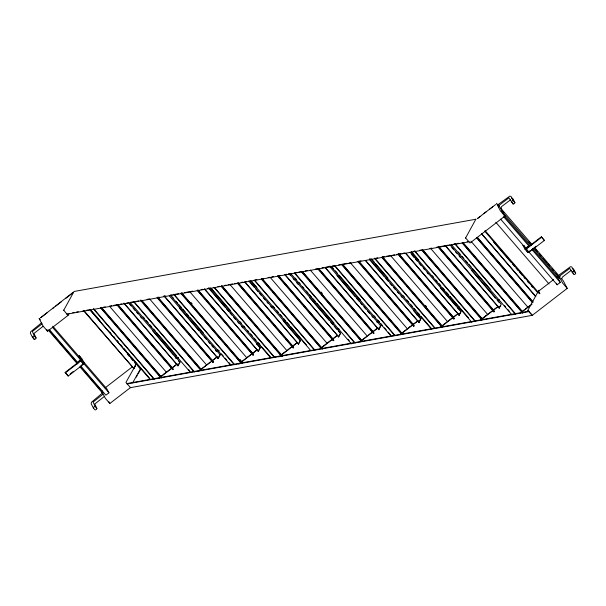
<?xml version="1.0" encoding="UTF-8"?>
<svg xmlns="http://www.w3.org/2000/svg" width="606" height="606" viewBox="0 0 606 606"><rect width="100%" height="100%" fill="white"/><g stroke="black" fill="none" stroke-linecap="round" stroke-linejoin="round"><path stroke-width="0.91" d="M69.061 313.711L67.933 315.4L63.653 310.09M527.834 310.355L538.151 291.509L553.626 279.578M89.817 309.757L136.365 363.759L133.964 368.622L83.325 310.423M129.123 302.985L180.043 362.062L178.088 365.797L123.821 303.205M169.279 295.751L220.198 354.828L218.243 358.57L163.984 295.97M208.828 287.812L260.36 347.602L258.398 351.344L204.752 289.456M248.983 280.586L300.515 340.375L298.561 344.11L244.907 282.229M289.138 273.359L340.67 333.149L338.716 336.883L285.07 275.003M329.3 266.132L380.833 325.922L378.871 329.656L325.225 267.776M369.455 258.906L420.988 318.695L419.034 322.43L365.38 260.55M410.224 252.391L461.143 311.469L459.189 315.203L405.543 253.323M449.72 244.529L501.253 304.318L499.291 308.06L445.031 245.46M41.943 323.263L41.564 324.233L32.323 331.497L34.398 336.019L36.072 337.959A1.644 1.432 -27.6 0 1 34.231 339.383L32.557 337.444L30.406 333.308L30.633 331.77L41.579 322.824M102.52 392.976L91.423 402.301L91.195 403.838L93.354 407.974L95.021 409.914A1.644 1.432 -27.6 0 0 96.862 408.497L94.794 403.99L103.921 396.801M102.74 393.794L102.353 394.764L93.112 402.036L95.195 406.558L96.862 408.497M498.799 206.941L499.685 204.836L508.926 197.859L513.07 204.017A1.651 1.439 -27.6 0 0 514.911 202.601L512.752 198.465L511.494 198.01M501.018 208.123L501.677 206.51L510.593 199.791M559.588 277.472L560.482 275.366L569.716 268.39L573.859 274.548A1.651 1.439 -27.6 0 0 575.7 273.132L573.549 268.996L572.284 268.549M561.807 278.654L562.474 277.04L571.094 270.428M497.988 205.692L498.647 204.184L509.828 196.086L511.085 196.533L513.237 200.662L514.911 202.601M558.785 276.23L559.444 274.715L570.625 266.617L571.882 267.064L574.026 271.193L575.7 273.132M133.54 368.69L135.858 364.388M168.718 370.433L170.862 368.774M176.338 364.433L172.165 367.766M201.518 368.88L202.434 368.168M202.745 367.933L205.502 365.804M205.813 365.57L207.956 363.911M208.259 363.676L210.214 362.055M216.493 357.207L216.084 357.646M247.301 357.192L244.438 359.525M250.369 354.828L249.952 355.267M256.656 349.98L256.043 350.45M284.396 352.328L283.979 352.768M321.991 347.193L323.218 346.246M330.884 340.337L325.778 344.155M331.187 340.102L336.353 335.997M362.759 339.496L364.91 337.837M365.213 337.603L367.16 335.982L310.242 270.041M368.281 335.239L370.228 333.618M376.515 328.77L370.425 333.58M404.255 331.118L400.233 334.338M409.77 326.861L407.52 328.717M442.463 325.513L443.69 324.566M448.591 320.779L446.251 322.468M457.333 314.044L457.947 313.575M490.231 312.454L485.747 315.802M490.542 312.219L492.686 310.56M524.122 309.916L520.721 312.666M525.243 309.174L527.19 307.553M529.644 305.666L527.387 307.522M177.808 365.835L179.717 362.388L178.482 360.843M217.971 358.608L219.698 355.093M258.126 351.382L260.019 347.814L256.338 343.541M298.281 344.155L300.19 340.708M338.443 336.928L340.337 333.361M378.599 329.702L380.326 326.187M418.754 322.475L420.655 318.9L413.292 310.363M458.909 315.241L460.825 311.795M499.018 308.098L500.548 305.341M67.114 313.749L66.872 314.181L468.756 241.847L468.999 241.408L467.135 241.741M475.854 219.236L74.023 291.486L63.638 310.431M137.547 365.017L137.327 365.418L140.35 369.039L132.616 382.909M136.297 377.114L137.206 375.493M138.092 373.894L140.334 369.857M475.907 219.152L465.544 238.09M528.879 311.598L529.121 311.166L127.237 383.507L126.995 383.939L528.879 311.598L532.295 315.332L567.216 288.373L563.292 280.836L561.3 278.487M73.091 292.357L40.496 317.847L47.192 312.688M52.396 308.674L53.889 307.522M55.373 306.378L61.327 301.788M65.789 298.349L73.228 292.615M43.124 326.27L33.997 333.451L36.072 337.959M40.291 319.809L39.095 318.453L43.018 325.99L47.526 331.224L68.16 315.317M81.537 361.161L78.628 356.419L79.394 355.828L82.174 359.055L84.196 362.933L82.946 363.895M80.424 359.873L78.068 361.691L78.288 362.115L81.409 359.706L79.394 355.828M65.183 372.387L80.598 360.502L83.378 363.729L83.598 364.153L68.183 376.038L65.183 372.387L68.183 376.038M65.403 372.811L80.818 360.926L80.598 360.502M70.167 373.917L73.106 371.652M81.174 365.426L83.378 363.729M105.103 387.878L132.562 366.683M79.863 366.759L102.52 393.044L102.982 392.696L101.793 390.408M83.598 361.888L106.959 388.991L108.944 392.809L105.876 395.173L80.674 365.926M101.831 391.574L105.315 398.278L109.83 403.505L130.457 387.598L125.942 382.363L136.464 363.759M159.984 377.167L161.363 376.106M163.817 374.213L163.309 374.485M166.264 372.319L163.923 374.008M166.877 371.849L166.506 372.372L109.451 306.174M158.469 378.576L160.605 376.924L139.751 352.722M101.081 307.545L161.817 378.008L161.067 376.568L171.952 368.175L159.067 353.23M116.875 304.841L172.702 369.615L173.157 369.259L172.407 367.819L177.399 363.971M212.327 360.54L215.774 357.881M198.624 371.349L200.76 369.698L191.564 359.017M141.236 300.318L201.972 370.781L201.222 369.342L212.108 360.949L192.473 338.171M157.03 297.614L212.857 362.388L213.32 362.032L212.57 360.593L217.562 356.745M241.983 361.411L244.127 359.759M247.498 357.154L249.649 355.502M250.566 354.79L251.793 353.843M252.482 353.313L255.929 350.654M238.779 364.115L240.923 362.471M181.399 293.092L242.127 363.555L241.377 362.115L252.263 353.722L253.013 355.161L253.475 354.805L252.725 353.366L198.124 290.016M252.725 353.366L257.005 350.063M282.138 354.184L283.676 353.003M284.593 352.291L286.123 351.109M289.191 348.745L286.979 350.692L229.924 284.494M291.645 346.859L289.297 348.541M292.637 346.087L297.008 342.716M278.942 356.889L281.078 355.245L270.034 342.428M221.554 285.858L282.29 356.328L281.54 354.889L292.425 346.496L293.168 347.935L293.63 347.579L292.88 346.14L238.279 282.79M292.88 346.14L297.16 342.837M480.27 216.372L477.475 218.524L495.64 204.517M483.762 213.676L486.557 211.517M489.353 209.365L492.845 206.669M323.831 345.776L323.324 346.049M336.55 335.966L337.163 335.489M261.709 278.631L322.445 349.101L321.695 347.662L332.58 339.269L322.763 327.876M277.503 275.935L333.33 340.708L333.792 340.352L333.042 338.913L337.315 335.61M501.927 211.494L502.382 211.138L500.821 208.517M500.836 208.335L504.919 216.092L470.036 243.006L465.491 237.825M376.712 328.732L377.326 328.263M359.964 341.882L361.396 340.784L355.26 333.671M370.895 329.899L372.735 332.035L361.85 340.428L302.349 271.39M317.658 268.708L373.485 333.474L373.947 333.126L373.198 331.687L378.189 327.831M404.452 331.081L406.596 329.429M406.906 329.194L407.323 328.755L350.397 262.815M409.967 326.831L412.118 325.172M413.11 324.407L417.784 320.801M400.127 334.656L401.551 333.558L400.324 332.133M407.989 319.12L412.891 324.808L402.013 333.202L342.504 264.163L347.132 263.345M357.82 261.481L413.64 326.248L414.103 325.899L413.353 324.452L418.345 320.604M530.288 250.551L527.788 252.475L525.008 249.248L528.129 246.839L527.909 246.415L525.553 248.233L524.114 245.468M525.947 248.687L541.355 236.802L544.143 240.029L544.362 240.453L528.947 252.338L525.947 248.687L528.947 252.338M526.167 249.111L541.582 237.226L541.355 236.802M531.667 249.657L536.068 246.256M446.145 322.672L443.797 324.361M449.205 320.309L448.705 320.582M451.659 318.415L449.319 320.104M452.273 317.945L451.773 318.218M453.273 317.18L456.03 315.052M440.282 327.429L441.706 326.331L422.079 303.553M397.975 254.247L453.803 319.021L454.258 318.665L453.508 317.226L458.5 313.378M481.187 319.43L482.565 318.362M483.179 317.892L482.679 318.165M485.633 315.999L485.133 316.271M493.375 310.03L498.049 306.424M480.391 320.286L481.815 319.188L480.588 317.764M481.505 296.91L493.155 310.439L482.278 318.832L422.768 249.786M438.077 247.104L493.905 311.878L494.367 311.522L493.617 310.083L498.609 306.235M538.613 290.456C539.863 289.312 537.749 292.736 539.961 293.349L539.507 293.705L484.997 230.462M557.831 276.01L557.346 276.003M556.573 277.306L558.05 276.169M556.937 277.692L558.149 276.753M533.772 248.445L559.49 278.29L559.952 277.934M520.607 312.991L522.031 311.885M532.015 304.189L522.493 311.537L462.984 242.491M528.909 251.967L557.194 284.782L560.255 282.419L558.27 278.608L532.454 248.649M179.452 362.153L180.043 362.062M219.607 354.927L220.198 354.828M259.762 347.7L260.36 347.602M380.235 326.02L380.833 325.922M420.397 318.786L420.988 318.695M72.69 312.741L74.553 312.408M76.417 312.075L78.272 311.734M82.924 310.901L84.787 310.567M86.65 310.227L88.506 309.893M103.391 307.219L105.255 306.878M109.906 306.045L111.769 305.712M113.625 305.371L118.276 304.538M120.139 304.204L121.995 303.864M126.654 303.03L128.51 302.697M130.373 302.364L135.024 301.523M136.88 301.19L138.744 300.856M147.114 299.349L148.978 299.008M157.348 297.501L159.211 297.167M163.862 296.334L165.726 296.001M170.377 295.16L172.233 294.827M174.096 294.493L178.747 293.652M180.611 293.319L182.467 292.986M184.33 292.645L188.981 291.812M190.837 291.478L192.7 291.138M201.071 289.638L202.934 289.297M207.585 288.464L209.449 288.13M217.819 286.623L219.683 286.282M224.334 285.449L226.19 285.115M228.053 284.775L232.704 283.941M234.567 283.608L236.423 283.275M241.074 282.434L242.938 282.101M244.794 281.767L246.657 281.426M255.028 279.919L256.891 279.586M261.542 278.752L263.405 278.412M268.057 277.578L269.912 277.245M271.776 276.912L273.639 276.571M278.29 275.738L280.146 275.404M284.797 274.563L286.661 274.23M288.524 273.897L290.38 273.556M295.031 272.723L296.895 272.389M298.758 272.049L300.614 271.715M305.265 270.882L307.128 270.549M315.499 269.041L317.362 268.7M322.013 267.867L323.869 267.534M325.733 267.193L330.384 266.36M332.247 266.026L334.103 265.686M338.754 264.852L340.617 264.519M348.988 263.012L350.851 262.678M359.222 261.171L361.085 260.83M369.455 259.323L371.319 258.989M375.97 258.156L377.826 257.823M382.477 256.982L384.34 256.649M386.204 256.315L390.855 255.474M392.711 255.141L394.574 254.808M396.438 254.467L401.089 253.634M402.945 253.3L404.808 252.96M413.178 251.46L415.042 251.119M419.693 250.286L421.556 249.952M429.927 248.445L431.783 248.104M436.441 247.271L438.297 246.937M440.161 246.597L444.812 245.763M446.667 245.43L448.531 245.097M453.182 244.256L455.045 243.923M456.901 243.589L458.765 243.248M175.695 358.146L178.482 357.646M215.698 350.942L218.486 350.442M256.626 343.572L258.489 343.238M296.629 336.375L298.493 336.035M338.496 328.838L336.633 329.172L334.201 326.24M376.637 321.968L379.424 321.468M416.64 314.764L419.428 314.264M457.575 307.401L459.431 307.06M497.571 300.197L499.435 299.864M176.399 358.388L178.255 358.048M216.395 351.185L219.19 350.685M256.399 343.981L259.194 343.481M297.334 336.618L299.19 336.277M337.337 329.414L339.193 329.081M377.333 322.218L379.197 321.877M417.337 315.014L419.2 314.681M457.341 307.81L459.204 307.477M497.344 300.614L499.2 300.281M484.717 316.711L483.293 317.688M168.415 370.667L166.991 371.645M325.361 344.594L323.937 345.571M162.893 374.925L161.469 375.902M130.229 387.688L532.295 315.332L527.811 310.325M135.918 363.592L136.365 363.759M558.391 275.313L562.709 283.138L567.216 288.373M504.851 216.047L500.404 210.858L496.481 203.321L500.223 207.623M541.582 237.226L544.362 240.453M501.086 208.646L531.704 244.173M534.772 247.725L558.656 275.442M502.533 211.274L503.76 212.698M528.871 241.824L530.098 243.248M535.606 249.642L537.446 251.778M539.279 253.906L541.12 256.043M542.953 258.171L546.635 262.436M547.854 263.852L549.695 265.989M552.142 268.829L553.369 270.253M555.816 273.094L557.043 274.51M502.533 212.206L531.318 245.604M504.169 215.834L529.992 245.794M503.692 216.796L529.515 246.756M531.977 249.604L560.255 282.419M500.632 219.16L525.834 248.407M524.66 247.309L522.986 245.369L525.008 249.248M495.829 222.281L548.983 283.949M485.027 231.537L537.787 292.751M493.284 241.718L511.07 262.353M512.297 263.777L514.752 266.625M515.979 268.049L518.433 270.897M519.66 272.321L522.114 275.169M523.955 277.306L525.182 278.73M527.637 281.578L528.864 282.994M531.318 285.843L532.545 287.267M481.846 233.855L535.833 296.485M481.573 233.893L535.553 296.531M477.399 237.302L533.219 302.076M476.922 237.317L532.742 302.091M477.551 238.37L487.981 250.467M489.209 251.891L491.663 254.74M492.89 256.164L503.313 268.261M504.54 269.685L506.995 272.533M508.222 273.957L532.151 301.72M476.46 237.673L532.288 302.447M470.885 241.143L527.803 307.083M462.507 242.506L522.63 312.264M463.135 243.559L468.658 249.96M469.885 251.384L472.339 254.232M473.566 255.656L502.404 289.107M503.631 290.532L506.086 293.38M507.313 294.804L517.736 306.909M518.963 308.333L521.418 311.173M462.045 242.862L522.781 313.325M455.068 243.673L515.797 314.135M454.917 243.96L515.653 314.423M458.348 252.066L460.189 254.202M462.03 256.338L463.87 258.474M465.711 260.603L467.552 262.739M468.779 264.163L471.233 267.011M472.46 268.435L490.254 289.077M504.366 305.447L505.586 306.871M508.04 309.719L509.267 311.143M451.303 244.513L512.04 314.984M451.834 247.589L453.674 249.725M455.515 251.861L456.742 253.285M459.197 256.126L460.424 257.55M471.468 270.367L495.397 298.122M497.231 300.258L499.071 302.394M445.312 245.422L499.291 308.06M439.017 246.733L493.617 310.083M438.539 246.748L494.367 311.522M438.555 247.089L457.575 269.155M458.803 270.579L461.257 273.427M462.484 274.851L464.938 277.692M466.165 279.116L476.596 291.221M477.823 292.645L480.278 295.493M430.661 248.437L487.58 314.378M422.291 249.808L482.414 319.559M422.306 250.142L430.283 259.398M431.51 260.822L441.941 272.92M443.168 274.344L445.622 277.192M446.849 278.616L457.272 290.713M458.5 292.137L479.361 316.34M421.829 250.157L481.952 319.915M414.845 250.967L475.581 321.438M414.693 251.255L475.43 321.718M411.383 251.535L418.746 260.072M432.245 275.73L433.472 277.154M435.926 280.002L437.153 281.426M438.994 283.563L440.835 285.699M442.675 287.835L444.516 289.971M446.357 292.107L448.804 294.948M450.031 296.372L468.438 317.726M411.088 251.816L471.816 322.278M411.732 254.732L414.186 257.58M415.413 259.004L417.254 261.141M419.094 263.277L420.935 265.413M423.389 268.261L424.617 269.678M427.071 272.526L428.298 273.95M440.562 288.191L455.901 305.985M457.129 307.409L459.583 310.249M405.815 253.278L459.189 315.203M398.915 253.884L453.508 317.226M398.437 253.899L454.258 318.665M398.453 254.232L424.829 284.843M426.056 286.267L436.487 298.364M437.714 299.788L440.168 302.636M441.395 304.06L451.826 316.158M390.559 255.58L447.478 321.528M425.397 305.379L426.624 306.803M382.659 256.936L442.168 325.975L453.053 317.582L453.803 319.021M382.181 256.952L442.304 326.702M382.204 257.285L401.831 280.063M403.058 281.487L405.512 284.335M406.74 285.759L417.17 297.857M418.398 299.281L420.852 302.129M381.727 257.308L441.842 327.058M374.743 258.111L434.858 327.869M374.591 258.398L434.714 328.157M371.895 259.391L374.349 262.239M375.576 263.663L387.84 277.896M403.179 295.69L404.407 297.114M406.861 299.962L408.702 302.099M410.542 304.235L412.383 306.363M414.224 308.499L416.064 310.636M417.292 312.06L419.746 314.908M420.973 316.332L431.396 328.429M370.978 258.959L431.714 329.422M369.736 259.822L384.454 276.912M385.681 278.336L388.135 281.176M389.976 283.313L391.817 285.449M393.658 287.585L395.498 289.721M397.339 291.857L398.566 293.281M401.02 296.129L402.248 297.554M365.66 260.504L419.034 322.43M358.752 261.11L413.353 324.452M358.888 261.837L414.103 325.899M358.911 262.171L369.334 274.276M370.561 275.7L373.016 278.548M374.243 279.972L403.081 313.423M404.308 314.847L406.762 317.695M342.026 264.178L402.149 333.929M343.269 265.943L372.107 299.394M373.334 300.818L383.757 312.916M384.984 314.34L387.439 317.188M388.666 318.612L399.096 330.709M341.564 264.534L401.687 334.285M335.194 266.057L394.703 335.095M334.436 265.625L394.551 335.383M331.732 266.617L333.573 268.753M335.413 270.89L337.254 273.026M339.095 275.162L360.57 300.068M374.061 315.726L375.288 317.15M377.743 319.998L378.97 321.422M380.81 323.559L382.651 325.695M384.492 327.831L386.333 329.967M388.173 332.103L390.628 334.951M330.823 266.185L390.946 335.944M336.936 275.594L355.343 296.948M356.57 298.372L359.025 301.22M360.252 302.644L362.093 304.78M363.933 306.916L365.774 309.045M367.615 311.181L369.448 313.317M371.902 316.165L373.129 317.589M325.498 267.731L378.871 329.656M319.21 269.049L373.198 331.687M318.733 269.064L373.947 333.126M318.135 268.693L320.589 271.533M321.816 272.958L324.271 275.806M325.498 277.23L335.929 289.335M337.156 290.751L339.61 293.599M340.837 295.024L369.668 328.482M321.157 292.077L322.384 293.501M301.871 271.405L361.987 341.163M301.886 271.746L304.954 275.306M306.181 276.73L308.636 279.571M309.863 280.995L320.294 293.099M321.521 294.524L323.968 297.364M325.195 298.788L350.351 327.975M351.578 329.399L354.033 332.247M301.409 271.761L361.532 341.511M295.039 273.283L355.161 343.034M294.274 272.859L354.396 342.61M295.258 278.116L296.485 279.54M298.94 282.388L300.167 283.813M302.621 286.661L303.848 288.077M306.303 290.925L308.143 293.062M309.371 294.486L311.825 297.334M313.052 298.758L315.506 301.606M316.733 303.03L333.906 322.96M348.018 339.33L349.245 340.754M290.66 273.412L351.397 343.882M289.418 274.283L290.645 275.707M293.099 278.555L294.327 279.972M296.781 282.82L298.008 284.244M309.666 297.773L329.293 320.544M330.52 321.968L332.974 324.816M338.496 331.224L339.724 332.649M285.343 274.957L338.716 336.883M278.442 275.563L333.042 338.913M278.578 276.291L333.792 340.352M277.98 275.919L302.515 304.386M303.742 305.81L306.197 308.659M307.424 310.083L317.855 322.18M319.082 323.604L321.536 326.452M270.087 277.268L327.005 343.208M262.186 278.616L321.695 347.662M261.731 278.972L271.541 290.357M272.768 291.781L275.222 294.63M276.45 296.054L286.88 308.151M288.108 309.575L290.562 312.423M291.789 313.847L316.938 343.034M318.165 344.458L320.619 347.299M261.254 278.987L321.369 348.738M254.884 280.51L314.999 350.26M254.119 280.086L314.241 349.836M251.422 281.07L256.944 287.479M272.889 305.985L274.73 308.121M276.571 310.257L278.412 312.393M280.252 314.529L282.093 316.658M283.934 318.794L285.774 320.93M287.002 322.354L289.456 325.202M290.683 326.626L306.636 345.132M250.505 280.639L310.628 350.397M249.263 281.51L254.172 287.206M255.399 288.63L257.853 291.471M259.686 293.607L261.527 295.743M263.368 297.879L265.208 300.015M267.049 302.152L268.276 303.576M270.73 306.424L271.958 307.848M283.002 320.657L300.182 340.587M245.188 282.191L298.561 344.11M237.802 282.805L293.63 347.579M237.825 283.146L239.052 284.57M240.279 285.994L242.733 288.842M243.96 290.266L269.109 319.445M270.337 320.869L272.791 323.718M274.018 325.142L284.449 337.239M285.676 338.663L288.13 341.511M289.357 342.935L291.812 345.784M237.347 283.161L293.168 347.935M222.031 285.843L281.54 354.889M221.569 286.199L241.817 309.689M243.044 311.113L253.475 323.21M254.702 324.634L257.156 327.482M258.383 328.906L268.806 341.004M221.092 286.214L281.214 355.972M214.721 287.736L274.844 357.487M213.963 287.312L274.079 357.063M211.873 289.009L230.28 310.363M240.097 321.756L241.324 323.18M243.779 326.028L245.006 327.445M247.46 330.293L248.687 331.717M250.528 333.853L252.369 335.989M254.209 338.125L256.043 340.261M257.883 342.398L260.338 345.246M261.565 346.662L270.768 357.343M210.35 287.873L270.473 357.623M209.1 288.736L225.053 307.242M226.28 308.666L228.735 311.514M229.962 312.938L231.803 315.075M233.643 317.211L235.484 319.339M237.325 321.475L239.165 323.612M241.62 326.46L242.847 327.884M204.419 288.706L258.398 351.344M197.647 290.032L253.475 354.805M197.662 290.372L205.639 299.629M206.866 301.046L209.32 303.894M210.547 305.318L239.378 338.777M240.605 340.193L251.035 352.298M197.185 290.388L253.013 355.161M189.769 291.721L246.687 357.661M190.867 302.371L192.094 303.795M239.946 359.313L241.173 360.737M181.876 293.069L241.377 362.115M181.414 293.425L186.322 299.122M187.549 300.546L190.004 303.394M191.231 304.818L193.685 307.659M194.912 309.083L220.061 338.269M221.288 339.693L223.743 342.541M224.97 343.966L235.401 356.063M236.628 357.487L239.082 360.335M180.936 293.44L241.059 363.199M173.952 294.251L234.689 364.721M173.801 294.539L233.924 364.289M172.331 296.948L173.558 298.372M176.013 301.22L177.853 303.356M179.081 304.78L181.535 307.628M182.762 309.052L185.216 311.901M186.443 313.325L188.898 316.173M190.125 317.589L203.616 333.255M217.728 349.624L218.955 351.048M221.41 353.896L223.25 356.025M225.091 358.161L226.932 360.297M228.773 362.433L230.613 364.57M170.195 295.099L230.31 364.85M179.376 308.068L199.003 330.838M200.23 332.262L202.684 335.11M203.911 336.535L206.366 339.383M208.206 341.519L210.047 343.655M211.888 345.791L213.115 347.215M215.569 350.056L216.796 351.48M164.256 295.933L218.243 358.57M157.969 297.243L212.57 360.593M157.492 297.266L213.32 362.032M157.507 297.599L172.233 314.681M173.46 316.105L175.914 318.953M177.141 320.377L187.565 332.474M188.792 333.898L191.246 336.747M149.614 298.947L206.532 364.888M141.713 300.296L201.222 369.342M142.486 302.076L152.909 314.181M154.136 315.605L156.59 318.445M157.818 319.87L160.272 322.718M161.499 324.142L186.656 353.328M187.883 354.752L190.337 357.593M140.168 299.962L200.897 370.425M133.797 301.477L194.526 371.948M133.646 301.765L193.768 371.523M143.221 316.991L144.448 318.415M146.281 320.551L148.122 322.687M149.962 324.824L151.803 326.952M153.644 329.088L155.484 331.224M156.712 332.649L176.346 355.427M188.617 369.66L189.845 371.084M130.646 303.038L190.155 372.076M129.404 303.901L131.244 306.038M133.085 308.174L134.926 310.31M136.767 312.446L137.994 313.87M140.44 316.718L141.668 318.142M152.712 330.952L173.574 355.154M174.801 356.578L176.641 358.707M124.101 303.159L178.088 365.797M117.806 304.47L172.407 367.819M117.329 304.492L173.157 369.259M117.352 304.826L138.819 329.74M140.047 331.164L142.501 334.012M143.728 335.436L154.159 347.533M155.386 348.958L157.84 351.806M101.558 307.53L161.067 376.568M101.096 307.878L119.503 329.232M120.73 330.656L123.185 333.505M124.412 334.929L126.866 337.777M128.093 339.201L138.524 351.298M100.619 307.901L160.741 377.652M93.635 308.704L154.371 379.174M93.491 308.992L153.606 378.75M90.786 309.984L99.99 320.657M109.807 332.05L111.034 333.474M113.489 336.315L114.716 337.739M117.17 340.587L118.397 342.011M120.852 344.859L122.079 346.284M123.919 348.42L126.374 351.268M127.601 352.692L130.055 355.54M131.282 356.957L149.682 378.311M89.877 309.552L150 379.303M127.275 354.101L129.116 356.23M130.949 358.366L132.79 360.494M134.623 362.63L135.85 364.047M83.742 310.355L133.964 368.622M52.858 326.225L79.909 357.608M78.628 356.419L79.742 357.714M81.409 359.706L84.196 362.933M52.381 327.179L81.28 360.706M83.12 362.85L108.944 392.809M80.818 360.926L83.598 364.153M49.321 329.543L77.598 362.358M49.086 330.164L77.871 363.562M80.325 366.403L102.982 392.696M48.018 329.808L77.416 363.911M572.594 272.117L573.435 273.738M558.679 276.722L559.49 278.29M556.399 283.26L557.194 284.782M512.221 202.396L513.07 204.017M526.985 250.929L527.788 252.475M538.204 291.206L539.507 293.705M493.155 310.439L493.905 311.878M412.891 324.808L413.64 326.248M372.735 332.035L373.485 333.474M332.58 339.269L333.33 340.708M212.108 360.949L212.857 362.388M171.952 368.175L172.702 369.615M108.959 401.831L109.83 403.505M101.732 391.521L102.52 393.044M46.654 329.55L47.526 331.224M33.368 337.731L34.231 339.383M511.396 202.078A1.644 1.439 -27.4 0 1 513.237 200.662M572.193 272.609A1.644 1.439 -27.4 0 1 574.026 271.193M93.354 407.974A1.651 1.439 -27.4 0 1 95.195 406.558M32.557 337.444A1.651 1.439 -27.4 0 1 34.398 336.019"/></g></svg>
